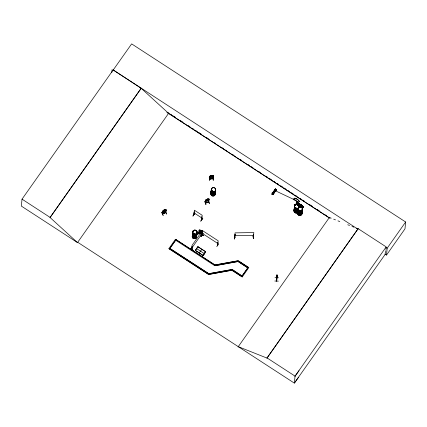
<?xml version="1.0" encoding="UTF-8"?>
<svg xmlns="http://www.w3.org/2000/svg" width="427" height="427" viewBox="0 0 427 427"><rect width="100%" height="100%" fill="white"/><g stroke="black" fill="none" stroke-linecap="round" stroke-linejoin="round"><path stroke-width="0.64" d="M276.659 277.785L276.733 277.892M276.92 275.079L276.733 278.169M276.899 275.41L276.926 275.799M274.988 277.571L278.5 277.763M276.952 275.004L276.637 281.083L276.675 277.956M276.675 281.014L277.07 275.015M276.904 276.568L276.958 275.463M274.817 281.019L278.335 281.115M276.792 277.539L276.84 276.039M198.918 232.864L199.249 229.891L202.099 231.786M198.913 232.742L199.212 232.907M217.738 242.296C216.366 249.352 218.533 241.677 217.669 242.392M217.375 245.045L217.765 245.231L217.38 245.018M162.906 213.762L163.151 211.002L162.81 211.013L162.511 213.772L165.692 212.358M165.436 212.438L165.468 212.721L166.018 209.828L165.676 209.838M298.361 377.527L294.352 383.12L77.661 242.253L77.447 242.557L50.066 217.519L141.209 88.309L113.176 69.948L22.028 199.153L21.35 206.092L77.484 242.584L168.804 113.043M50.066 217.519L141.22 88.181M111.794 72.638L112.098 69.542M357.906 229.182L113.176 69.948M161.838 212.219L163.237 215.373M162.879 213.762L162.943 212.539M164.037 210.015L163.418 211.344L165.462 210.506M164.187 210.506L164.817 210.244M165.052 210.121L163.984 210.527L165.035 210.084L164.891 211.194L163.909 211.605L164.005 210.495L164.993 210.095M165.057 209.582L164 210.015L165.057 209.582L165.003 209.983L165.521 209.876L165.42 210.97L163.386 211.829L163.445 211.2L163.984 210.863M165.425 212.705L165.569 210.938M165.783 212.491L165.97 209.721M162.884 211.429L166.044 210.1L165.537 211.493C160.194 213.468 164.801 212.625 165.954 211.007M166.503 214.028L165.452 211.402M166.487 213.991L165.062 210.901M168.916 248.615L208.419 274.294L168.916 248.615L175.454 239.275L214.957 264.953L237.956 260.812L238.079 261.543L247.815 267.868L241.666 276.584L248.194 267.329M169.482 248.984L176.015 239.728M169.866 248.445L208.808 273.67L231.808 269.528L231.93 270.259L242.232 276.952L248.77 267.612L238.469 260.913L238.079 261.543L215.08 265.685L214.957 264.953L214.567 265.578L175.641 240.182L169.866 248.439L208.798 273.755L231.162 269.731M175.454 239.275L214.946 265.039L237.956 260.812M192.94 216.057L194.893 213.217L192.935 215.998M190.25 248.749L193.18 250.628M194.029 214.717C194.984 207.543 193.266 216.153 194.13 214.605M191.963 249.512C192.406 242.381 192.086 250.75 191.659 249.71L192.113 245.269L202.558 230.457L202.056 235.186M193.164 250.692L190.245 248.754L193.148 250.713M197.968 234.167L199.916 231.317L197.968 234.103M196.617 248.61L204.405 253.67M201.806 234.679L198.939 232.854L199.228 229.918L199.558 230.02M199.468 230.265C199.195 229.288 199.671 232.672 199.185 233.014M202.782 218.394L200.765 221.085M201.122 231.034L201.592 231.461L201.528 232.091L199.676 230.884L199.74 230.254L200.226 230.457L200.252 230.057L201.208 230.676L200.252 230.057M200.412 230.276L200.989 230.649M201.822 216.959L201.544 219.74L201.661 219.489M201.619 219.606L201.886 216.863M201.672 219.793L202.184 215.277L194.397 210.212L193.901 214.664M201.176 231.018L201.176 230.671M199.206 252.992L201.822 249.288M201.053 236.136L202.852 233.206M201.122 236.51L203.071 233.665M201.672 234.306L201.661 234.402M201.757 234.69L201.912 233.58M201.95 234.973L202.398 232.128L202.313 235.261M205.51 202.873L206.017 200.017L205.718 200.108C202.515 206.828 213.73 199.137 205.793 202.649M202.692 232.512L202.366 235.384L201.944 235.053L202.355 235.352L202.692 232.512L202.43 232.341M206.951 199.58L206.39 199.868L206.332 200.498L207.869 200.279L208.445 199.836L208.504 199.206L207.97 199.265L208.029 198.87L205.809 200.044L205.504 202.974L208.739 201.891M205.755 200.936L205.809 200.044M205.707 202.756L205.825 202.862M206.001 204.464L204.875 201.266L205.825 204.565M206.914 199.58L206.946 199.244M203.684 235.741L199.308 232.832L200.674 233.74M209.518 179.132L209.806 176.266L210.121 176.223L209.86 179.1M212.998 178.678L209.534 179.148L209.897 178.865M211.087 175.572L211.061 175.945L209.865 176.175L209.785 177.114L210.132 177.392M209.598 179.159L210.121 176.223M208.008 199.238L207.992 198.891M204.784 252.821L203.14 255.218M208.493 202.046L208.755 201.725M211.055 175.566L210.42 176.767L212.625 176.479L212.689 175.849L212.128 175.807L212.198 175.454L211.061 175.604M208.728 201.992L209.043 198.998M208.963 199.932L209.075 198.982L206.156 199.783M208.376 200.22L209.358 203.46M212.192 175.417L212.166 175.791L213.297 175.764L212.934 178.721M212.662 178.737L212.902 175.865L213.233 175.94L212.902 175.865M209.572 179.137L212.913 178.438M212.929 176.922L213.26 180.231M208.798 273.755L208.419 274.294M232.32 269.629L242.045 276.045L232.32 269.629L231.93 270.259L208.931 274.401L231.941 270.174L242.232 276.952M216.761 246.673L218.715 243.833M215.08 265.685L238.09 261.457L247.815 267.868M217.423 245.173L217.695 245.328L218.165 240.796L202.59 230.676L202.072 235.208M234.503 235.656L234.615 239.019M234.615 237.182L234.999 237.391L235.229 234.53L234.914 234.535L235.229 234.53M231.808 269.528L231.93 270.259M238.469 260.913L248.77 267.612M253.441 237.001L253.046 236.894L253.43 237.022M253.344 234.247L253.665 234.359L253.344 234.247L253.046 236.894L253.392 237.102L253.126 237.028M253.376 235.362L253.681 238.72L253.382 235.304M271.999 194.114L275.324 188.964L275.591 189.118L273.205 192.705L275.591 189.102L271.972 194.098M272.319 193.981L272.565 194.413L272.298 194.178M272.357 193.543L273.269 194.023M272.303 192.438L272.506 192.182M272.832 194.584L271.844 194.013M273.227 193.025L272.57 192.225L272.832 192.299M273.099 192.903L273.109 192.534M273.792 191.317L274.774 191.915M274.145 190.805L275.127 191.403M274.812 189.839L275.794 190.437M275.047 189.497L276.034 190.095M272.954 194.717L276.461 189.679L275.34 188.974L275.666 189.177M275.442 190.976L274.46 190.325L293.546 199.35L293.947 198.827L293.546 199.35M276.392 189.62L276.114 189.46L272.634 194.509L272.901 194.653L276.386 189.583L272.634 194.509L276.322 189.593M238.261 346.655L266.976 358.082L358.141 228.675L386.184 246.907L295.041 376.118L294.352 383.12L385.501 253.916M276.968 274.823L276.691 277.614M276.664 280.752L276.92 277.998M294.192 204.266L295.628 205.291L294.187 204.271L295.057 205.104M295.463 205.131L297.427 202.307L295.489 205.093M296.146 201.485L299.055 203.407M301.227 205.147L296.487 201.875L296.311 202.937L301.136 206.065L296.306 203.012L296.423 201.971L301.238 205.056L296.391 202.094M296.685 204.047L296.413 203.957L296.578 202.238M296.6 202.056L296.877 202.046M296.995 202.11C296.877 206.62 296.365 201.288 296.584 202.184M294.326 199.649L297.555 201.677L294.347 199.74M297.758 202.515L296.141 204.901M302.652 206.823L302.444 205.697L298.921 203.519L298.852 204.352L302.332 206.737M302.706 206.62L303.666 207.244L303.688 206.865L300.176 204.442L301.099 205.334C297.806 203.631 304.739 208.093 301.526 205.617L302.439 205.995L299.834 204.405L300.549 205.387L302.684 206.849L302.321 206.716M303.159 206.844L303.48 207.052M266.976 358.082L358.141 228.675M385.56 253.275L385.811 250.729M385.939 249.459L386.125 247.548M384.818 253.974L386.499 255.068L387.172 248.204L405.65 222.003L131.644 43.88L113.16 70.076M405.65 222.003L404.977 228.867L386.499 255.068M274.347 191.104L274.23 191.461M296.824 203.823L296.733 201.859L296.519 202.201M193.73 233.345L193.634 233.724M195.449 250.35L197.749 246.913M212.769 191.243L212.374 191.296L212.336 190.778M295.874 208.088L295.489 207.837M297.454 205.195L297.715 205.147M297.56 205.141L297.656 205.024M299.204 210.452L299.605 210.303M301.216 207.527L301.382 207.474M296.413 201.992L301.297 205.051M272.976 194.146L273.355 193.1M165.745 212.577L162.591 213.863L165.793 212.459M296.322 202.921L301.206 205.969M208.424 201.827L208.723 201.736M191.83 249.63L191.974 249.411M212.39 190.88L212.609 191.237L212.699 190.805M193.81 233.74L194.157 233.452M195.796 230.793L196.03 230.948M195.518 250.078L195.454 250.435M295.89 208.024L295.847 207.725M295.473 208.13L295.938 208.195L295.996 207.805M299.162 210.255L299.108 210.532M299.647 210.5L299.647 210.175M294.251 199.676L294.598 199.244L294.39 199.548M273.002 194.109L272.319 193.73L272.202 192.609M272.442 192.492L272.196 192.422M275.404 188.958L271.919 194.05M275.591 189.102L272.111 194.157M272.367 194.146L272.501 193.933M272.618 194.168L272.287 194.023M276.205 189.497L272.901 194.664M296.696 202.27L296.786 202.046M296.845 202.409L297.059 202.099L296.669 204.095L296.781 202.366M295.329 205.051L297.277 202.259L295.34 205.056M296.626 204.538L297.907 202.665M198.934 232.838L203.775 235.661L201.32 234.097M192.123 246.683L191.947 246.939L192.225 246.753M200.898 236.046L202.868 233.217M191.979 249.464L191.771 249.678M200.962 236.403L202.99 233.345M200.759 221.138L202.788 218.41M191.846 248.012L202.291 233.206M195.502 250.19L197.808 246.849M198.139 246.79L205.435 251.562C204.693 255.106 200.578 258.228 205.584 251.733M298.921 203.519L299.866 204.069M303.666 207.244L302.695 206.556M238.047 346.959L329.404 217.45L331.235 218.176M295.02 376.315L299.028 370.721M164.427 211.087L165.372 210.452L164.662 211.114L165.329 211.2L164.443 211.274L163.488 211.979L164.224 211.29L163.605 211.184L164.438 211.045M165.601 211.034L165.986 210.516L165.601 211.034L163.119 212.048L162.826 211.845M253.382 237.118L253.825 232.576L235.074 232.87L234.669 237.311M205.718 200.952L206.054 201.16L208.595 200.38L209 199.927M274.241 191.211L274.657 191.184L274.513 191.595M297.774 205.344L297.475 205.227M213.164 176.639L210.1 177.408L212.785 177.056L213.206 176.671M165.708 209.641L162.9 210.906L162.634 213.868M165.772 212.593L166.071 209.609L165.697 209.657M193.714 233.339L194.13 233.318M194.146 233.804L193.655 233.702M197.792 246.966L198.128 246.902M295.489 207.698L296.018 207.805M299.226 210.169L299.573 210.335M162.532 213.73L165.697 212.47M161.657 212.342L163.071 215.432M272.661 193.949L272.41 194.088L272.581 193.837M209.87 176.212L212.908 175.694M163.973 210.975L164.955 210.564M163.151 211.002L162.81 211.013M163.947 211.125L164.934 210.724M274.518 191.574L274.203 191.312M212.443 193.33L212.139 193.25M193.869 236.003L193.49 235.928M295.639 210.367L295.324 210.346M299.055 210.362L299.503 210.58M202.83 255.223L203.161 255.282M207.96 199.228L208.718 199.019M208.68 199.185L209.022 199.201L208.718 199.297L208.387 201.838M206.06 200.124L205.718 200.108M206.022 201.181L208.595 200.38M209.572 178.972L212.908 178.539M209.246 177.354L209.588 180.754M234.93 237.412L234.647 237.401M253.12 236.878L253.387 236.958M165.019 210.458L165.479 210.34M210.143 176.34L209.806 176.266M165.665 210.153L166.06 210.132M212.416 193.506L212.07 193.303M197.957 246.854L205.43 251.636M234.951 237.263L234.653 237.268L234.989 237.257M234.807 235.613L253.553 235.32M276.84 275.725L276.488 280.902M212.892 175.71L213.26 175.775M333.679 219.152L335.515 219.878M337.96 220.85L339.791 221.581M347.733 224.741L349.564 225.472M352.008 226.443L353.844 227.175M356.289 228.146L358.12 228.877M202.894 255.378L195.539 250.473M296.333 202.889L301.147 205.969M202.222 232.379L202.628 232.608M202.158 235.085L202.43 235.138M386.067 247.484L387.172 248.204M170.474 114.132L171.59 114.858M173.266 115.947L175.497 117.393M180.514 120.66L182.745 122.106M187.763 125.367L189.994 126.819M192.785 128.634L193.895 129.36M196.126 130.806L197.242 131.532M198.918 132.621L201.149 134.073M206.166 137.334L208.397 138.78M214.53 142.773L215.646 143.493M222.339 147.843L223.454 148.569M225.686 150.021L226.801 150.747M232.934 154.734L234.049 155.46M240.182 159.447L241.853 160.536M247.991 164.523L249.106 165.244M251.332 166.695L253.008 167.784M258.586 171.408L260.256 172.497M265.834 176.121L267.505 177.21M269.736 178.657L271.412 179.746M273.638 181.197L274.753 181.923M276.984 183.37L278.66 184.459M280.891 185.91L282.562 186.999M284.238 188.083L285.909 189.172M288.14 190.623L289.81 191.707M291.486 192.796L293.157 193.885M295.388 195.336L297.059 196.42M299.85 198.235L300.966 198.961M302.636 200.049L304.312 201.133M309.885 204.763L312.116 206.209M317.138 209.47L319.369 210.922M325.502 214.909L326.618 215.635M329.19 217.754L166.941 112.274L168.59 113.347L141.209 88.309M167.368 112.616L330.039 218.362M194.13 212.961L201.912 218.021M199.19 230.249L201.08 231.466M202.323 233.42L217.898 243.545M195.609 250.532L202.825 255.261M266.992 357.885L295.041 376.118M22.028 199.153L50.076 217.391M162.831 212.32L163.13 212.545L162.794 212.336L163.247 210.65M211.461 190.639A2.183 2.087 5.6 0 0 212.843 193.863A2.183 2.087 5.6 0 0 215.416 191.429A2.194 2.098 5.6 0 1 212.838 193.874A2.194 2.098 5.6 0 1 211.45 190.639L211.44 190.629A2.188 2.092 5.6 0 0 212.843 193.826A2.188 2.092 5.6 0 0 215.427 191.387A2.183 2.082 5.6 0 1 213.415 193.858A2.183 2.082 5.6 0 1 211.103 191.616M295.521 208.216L295.399 207.912M273.125 192.865L273.387 193.239M302.423 205.729L302.727 206.049M208.216 200.226L209.326 203.476M208.808 273.67L208.931 274.401M212.747 176.895L213.244 180.285M272.298 192.726L272.346 193.693M234.551 235.603L234.663 239.024M302.102 209.566A2.194 2.098 5.6 0 1 299.989 212.566A2.194 2.098 5.6 0 1 298.313 209.294A2.194 2.098 5.6 0 1 294.411 207.41M302.135 209.513A2.226 2.124 5.6 0 1 299.989 212.555A2.226 2.124 5.6 0 1 298.292 209.23M302.044 210.201A2.194 2.098 5.6 0 1 299.925 213.201A2.183 2.082 5.6 0 1 298.254 210.004M297.859 210.276A2.183 2.082 5.6 0 1 294.363 208.002A2.199 2.103 5.6 0 0 298.249 209.897A2.194 2.098 5.6 0 0 299.925 213.201A2.183 2.082 5.6 0 0 302.022 210.276M298.249 209.897A2.199 2.103 5.6 0 0 299.93 213.18A2.199 2.103 5.6 0 0 302.049 210.175A2.183 2.082 5.6 0 1 299.93 213.148A2.183 2.082 5.6 0 1 298.265 209.892M302.215 208.718A2.226 2.124 5.6 0 1 300.069 211.755A2.226 2.124 5.6 0 1 298.372 208.435A2.194 2.098 5.6 0 1 295.351 208.952A2.194 2.098 5.6 0 1 294.753 206.033M302.119 209.443A2.194 2.098 5.6 0 1 300 212.443A2.194 2.098 5.6 0 1 298.329 209.166A2.194 2.098 5.6 0 1 294.422 207.282M302.177 208.808A2.194 2.098 5.6 0 1 300.352 211.813A2.194 2.098 5.6 0 1 298.131 209.022M302.193 208.686A2.194 2.098 5.6 0 1 300.362 211.685A2.194 2.098 5.6 0 1 298.147 208.894M302.086 212.123A2.194 2.098 5.6 0 1 299.503 214.562A2.194 2.098 5.6 0 1 298.115 211.322M302.113 212.795A2.194 2.098 5.6 0 1 299.492 214.69A2.194 2.098 5.6 0 1 297.849 211.941M297.795 212.577A2.183 2.087 5.6 0 0 299.717 215.352A2.183 2.087 5.6 0 0 302.006 212.886A2.194 2.098 5.6 0 1 299.717 215.357A2.194 2.098 5.6 0 1 297.784 212.571A2.188 2.092 5.6 0 0 299.717 215.315A2.188 2.092 5.6 0 0 302.012 212.838A2.183 2.082 5.6 0 1 299.717 215.304A2.183 2.082 5.6 0 1 297.8 212.534M302.161 211.365A2.194 2.098 5.6 0 1 299.578 213.804A2.194 2.098 5.6 0 1 298.19 210.564A2.194 2.098 5.6 0 1 295.137 211.109A2.194 2.098 5.6 0 1 294.539 208.195M302.151 211.488A2.194 2.098 5.6 0 1 299.567 213.932A2.194 2.098 5.6 0 1 298.174 210.692A2.194 2.098 5.6 0 1 295.126 211.237A2.226 2.124 5.6 0 1 294.507 208.259M298.243 209.956A2.199 2.103 5.6 0 1 294.336 208.072A2.183 2.082 5.6 0 0 297.849 210.388M298.409 208.504A2.226 2.124 5.6 0 1 295.324 209.059A2.226 2.124 5.6 0 1 294.715 206.102M298.745 206.908A2.226 2.124 5.6 0 1 298.783 207.463M298.724 206.833A2.194 2.098 5.6 0 1 298.761 207.378M297.715 211.856A2.194 2.098 5.6 0 1 294.454 209.081M298.388 210.885A2.226 2.124 5.6 0 1 298.126 211.381M297.747 211.792A2.226 2.124 5.6 0 1 294.433 208.979M298.201 210.66A2.226 2.124 5.6 0 1 295.116 211.216A2.194 2.098 5.6 0 1 294.529 208.323M298.361 210.831A2.194 2.098 5.6 0 1 295.313 212.005A2.194 2.098 5.6 0 1 294.465 208.952M215.304 190.277A2.194 2.098 5.6 0 1 213.185 193.276A2.194 2.098 5.6 0 1 211.514 189.999M211.216 191.082A2.183 2.082 5.6 0 1 211.466 190.597M215.389 189.391A2.194 2.098 5.6 0 1 214.557 192.102A2.194 2.098 5.6 0 1 211.648 191.52A2.194 2.098 5.6 0 1 211.979 188.707M215.315 190.148A2.194 2.098 5.6 0 1 213.201 193.148A2.194 2.098 5.6 0 1 211.525 189.871M215.379 189.519A2.194 2.098 5.6 0 1 213.26 192.518A2.194 2.098 5.6 0 1 211.589 189.241M215.123 192.38A2.226 2.124 5.6 0 1 213.27 195.422A2.226 2.124 5.6 0 1 211.023 192.593A2.194 2.098 5.6 0 0 213.26 195.438A2.194 2.098 5.6 0 0 215.091 192.433M215.032 193.068A2.194 2.098 5.6 0 1 212.913 196.068A2.194 2.098 5.6 0 1 211.237 192.796M215.021 193.031A2.183 2.082 5.6 0 1 212.918 196.014A2.183 2.082 5.6 0 1 211.253 192.758M215.347 192.198A2.194 2.098 5.6 0 1 213.052 194.675A2.194 2.098 5.6 0 1 211.119 191.888M215.107 192.305A2.194 2.098 5.6 0 1 213.276 195.31A2.194 2.098 5.6 0 1 211.061 192.518M215.363 192.07A2.194 2.098 5.6 0 1 213.062 194.552A2.194 2.098 5.6 0 1 211.135 191.76M211.386 191.275A2.194 2.098 5.6 0 1 211.765 190.864M196.682 232.832A2.194 2.098 5.6 0 1 194.563 235.832A2.194 2.098 5.6 0 1 192.892 232.555M196.714 232.779A2.226 2.124 5.6 0 1 194.568 235.816A2.226 2.124 5.6 0 1 192.871 232.496M196.617 233.468A2.194 2.098 5.6 0 1 194.504 236.467A2.194 2.098 5.6 0 1 192.828 233.19A2.183 2.082 5.6 0 0 194.509 236.414A2.183 2.082 5.6 0 0 196.612 233.43A2.199 2.103 5.6 0 1 194.504 236.446A2.199 2.103 5.6 0 1 192.828 233.163M196.975 232.55A2.226 2.124 5.6 0 1 194.643 235.063A2.194 2.098 5.6 0 1 192.71 232.288M192.684 232.235A2.226 2.124 5.6 0 0 194.643 235.063A2.194 2.098 5.6 0 0 196.938 232.598M192.945 231.738A2.226 2.124 5.6 0 1 193.33 231.327M196.692 232.704A2.194 2.098 5.6 0 1 194.579 235.704A2.194 2.098 5.6 0 1 192.903 232.432M192.967 231.802A2.194 2.098 5.6 0 1 193.346 231.391M196.954 232.469A2.194 2.098 5.6 0 1 194.653 234.951A2.194 2.098 5.6 0 1 192.721 232.16M192.977 231.674A2.194 2.098 5.6 0 1 193.356 231.263M196.601 233.542A2.183 2.082 5.6 0 1 194.498 236.526A2.183 2.082 5.6 0 1 192.833 233.27M196.575 236.595A2.194 2.098 5.6 0 1 193.527 237.775A2.194 2.098 5.6 0 1 192.678 234.717M196.655 235.512A2.194 2.098 5.6 0 1 196.687 236.062M196.666 235.384A2.194 2.098 5.6 0 1 194.082 237.828A2.194 2.098 5.6 0 1 192.689 234.588M196.559 234.108A2.194 2.098 5.6 0 1 194.44 237.108A2.194 2.098 5.6 0 1 192.764 233.831M196.543 234.236A2.194 2.098 5.6 0 1 194.429 237.236A2.194 2.098 5.6 0 1 192.753 233.959M164.224 210.031L164.854 209.769L164.224 210.031M200.215 230.569L200.156 231.199L201.048 231.781L201.112 231.151L200.215 230.569M206.94 199.697L206.876 200.327L207.896 200.007L207.96 199.377L206.94 199.697M207.159 199.244L207.816 199.041L207.159 199.244M211.05 176.057L210.991 176.693L212.054 176.554L212.118 175.919L211.05 176.057M211.28 175.641L211.963 175.55L211.28 175.641M300.597 204.901L302.359 206.38L300.597 204.901M294.134 199.916L294.358 199.644L294.134 199.916M199.158 230.793L199.393 231.365L201.202 232.523L199.404 231.354L199.158 230.793M295.27 198.902L294.086 198.144L294.491 198.4A2.957 0.769 34.7 0 1 297.043 199.11A2.957 0.769 34.7 0 1 299.428 201.555L299.834 201.811L298.569 201.005L298.98 201.266A2.466 0.64 34.7 0 0 296.989 199.228A2.466 0.64 34.7 0 0 294.86 198.635L295.27 198.902M294.379 209.705L294.374 209.7A2.194 2.098 5.6 0 0 297.656 212.486A2.183 2.087 5.6 0 1 294.395 209.716A2.183 2.082 5.6 0 0 297.651 212.438A2.199 2.103 5.6 0 1 294.39 209.684M298.633 210.324A2.194 2.098 5.6 0 0 302.359 209.652A2.194 2.098 5.6 0 0 299.861 206.892A2.194 2.098 5.6 0 0 298.633 210.324A2.183 2.087 5.6 0 0 302.353 209.652A2.183 2.087 5.6 0 0 299.861 206.903A2.199 2.103 5.6 0 0 298.628 210.351A2.183 2.082 5.6 0 0 302.343 209.71A2.199 2.103 5.6 0 0 299.855 206.919A2.183 2.087 5.6 0 0 298.638 210.319M298.628 210.351A2.199 2.103 5.6 0 0 302.364 209.678A2.183 2.082 5.6 0 0 299.855 206.972A2.183 2.082 5.6 0 0 298.638 210.378M294.982 207.949A2.194 2.098 5.6 0 0 298.708 207.276A2.194 2.098 5.6 0 0 296.21 204.522A2.194 2.098 5.6 0 0 294.982 207.949A2.183 2.087 5.6 0 0 298.703 207.276A2.183 2.087 5.6 0 0 296.21 204.533A2.183 2.087 5.6 0 0 294.988 207.944M294.982 208.013A2.188 2.092 5.6 0 0 298.697 207.341A2.188 2.092 5.6 0 0 296.205 204.592A2.188 2.092 5.6 0 0 294.982 208.013A2.183 2.082 5.6 0 0 298.692 207.341A2.183 2.082 5.6 0 0 296.205 204.597A2.183 2.082 5.6 0 0 294.988 208.008M211.829 191.034A2.194 2.098 5.6 0 0 215.56 190.362A2.194 2.098 5.6 0 0 213.057 187.602A2.194 2.098 5.6 0 0 211.829 191.034M211.835 191.088A2.183 2.082 5.6 0 0 215.539 190.421A2.183 2.082 5.6 0 0 213.057 187.677A2.183 2.082 5.6 0 0 211.835 191.088M212.833 193.938A2.188 2.092 5.6 0 0 215.411 191.499A2.183 2.082 5.6 0 1 212.838 193.927A2.188 2.092 5.6 0 1 211.45 190.704A2.183 2.082 5.6 0 0 212.838 193.927M193.212 233.585A2.194 2.098 5.6 0 0 196.938 232.918A2.194 2.098 5.6 0 0 194.44 230.158A2.194 2.098 5.6 0 0 193.212 233.585A2.183 2.087 5.6 0 0 196.927 232.912A2.183 2.087 5.6 0 0 194.44 230.169A2.199 2.103 5.6 0 0 193.207 233.617A2.183 2.082 5.6 0 0 196.916 232.977A2.183 2.082 5.6 0 0 194.434 230.238A2.183 2.082 5.6 0 0 193.212 233.644A2.199 2.103 5.6 0 0 196.938 232.945A2.199 2.103 5.6 0 0 194.434 230.18A2.183 2.087 5.6 0 0 193.217 233.585M194.296 238.581A2.188 2.092 5.6 0 0 196.591 236.104A2.194 2.098 5.6 0 1 194.29 238.629A2.194 2.098 5.6 0 1 192.363 235.837A2.183 2.087 5.6 0 0 194.29 238.618A2.183 2.087 5.6 0 0 196.58 236.147A2.183 2.082 5.6 0 1 194.296 238.57A2.188 2.092 5.6 0 1 192.369 235.8A2.183 2.082 5.6 0 0 194.296 238.57"/></g></svg>
